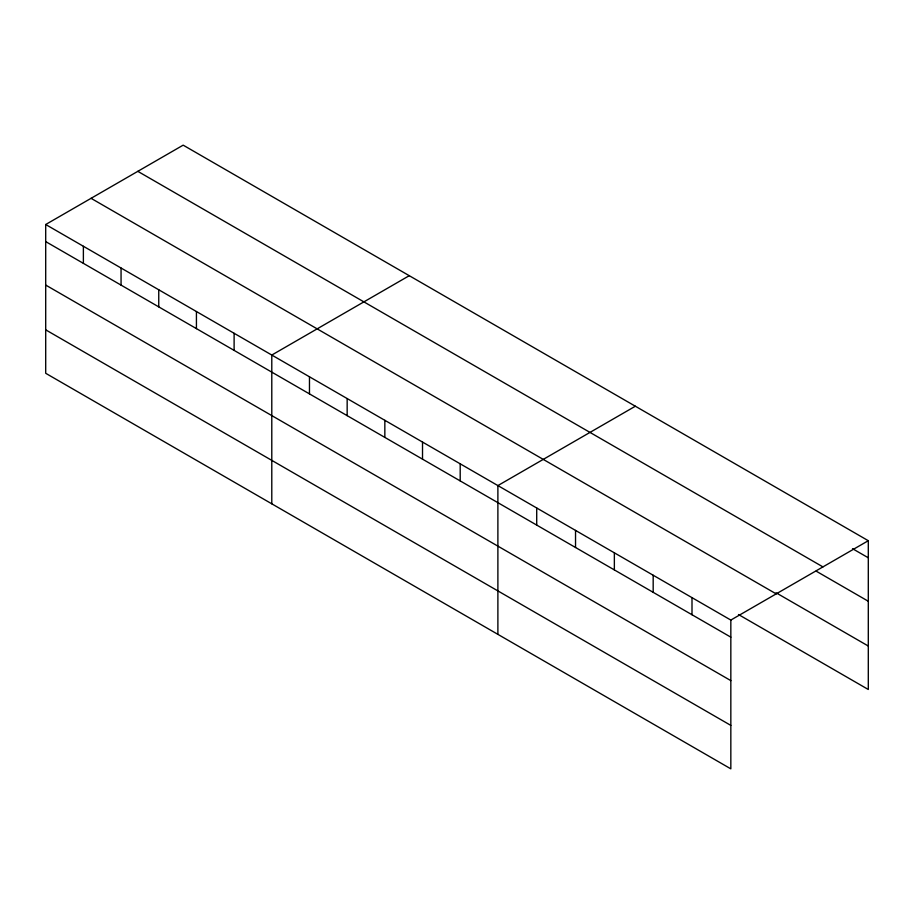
<?xml version="1.0" encoding="UTF-8"?>
<svg xmlns="http://www.w3.org/2000/svg" width="914" height="914" viewBox="0 0 914 914"><rect width="100%" height="100%" fill="white"/><g stroke="black" fill="none" stroke-linecap="round" stroke-linejoin="round"><path stroke-width="1.37" d="M730.834 680.622L730.834 620.069L45.7 224.513L45.7 373.289L730.834 768.845L730.834 680.622L45.7 285.065M738.478 614.528L868.3 689.487L868.3 540.711L183.166 145.155L45.7 224.513M409.266 275.685L271.789 355.055L271.789 503.831M635.356 406.216L497.89 485.585L497.89 634.362M730.834 620.069L868.3 540.711M852.522 548.686L868.3 557.791M137.808 171.341L822.931 566.897M816.133 571.124L868.3 601.252M776.089 592.786L868.3 646.027M91.069 198.327L776.192 593.883M45.7 241.604L730.834 637.161M45.7 329.84L730.834 725.396M692.001 597.653L692.001 614.745M653.179 575.249L653.179 592.329M614.357 552.833L614.357 569.913M575.534 530.417L575.534 547.497M536.712 508.001L536.712 525.082M460.199 463.832L460.199 480.913M422.519 442.079L422.519 459.159M384.84 420.314L384.84 437.406M347.16 398.561L347.16 415.653M309.469 376.808L309.469 393.888M234.11 333.29L234.11 350.382M196.43 311.537L196.43 328.629M158.75 289.784L158.75 306.876M121.059 268.031L121.059 285.111M83.38 246.277L83.38 263.358"/></g></svg>
